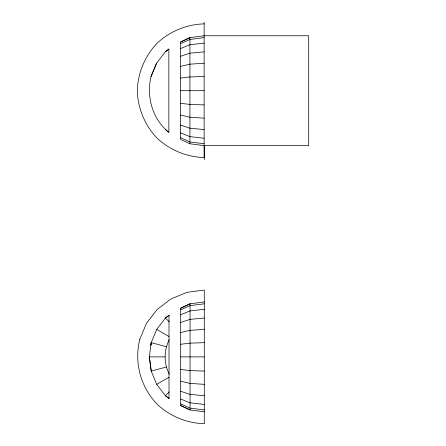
<?xml version="1.0" encoding="UTF-8"?>
<svg xmlns="http://www.w3.org/2000/svg" width="446" height="446" viewBox="0 0 446 446"><rect width="100%" height="100%" fill="white"/><g stroke="black" fill="none" stroke-linecap="round" stroke-linejoin="round"><path stroke-width="0.67" d="M189.912 143.763L189.912 37.631L204.134 35.758L308.693 35.758L308.693 145.636L204.134 145.636L189.912 143.763L180.546 139.353L180.546 42.041L189.912 37.631L180.546 42.041M204.279 411.814L190.057 409.941L190.057 303.81L204.279 301.942M169.246 339.64C163.76 350.333 163.793 363.613 169.324 374.278M151.066 76.478C146.143 96.442 152.46 119.389 168.856 132.272L168.856 49.121L165.288 51.853L156.557 63.226L151.066 76.478L156.563 63.232M150.954 344.619L151.216 342.656L156.702 329.41L165.433 318.031L169.224 315.121M150.837 345.511L151.216 342.69M169.279 391.878L165.433 395.725L169.224 398.635M165.288 51.853L169.079 48.943M166.319 346.704L151.216 342.656L149.343 356.878L151.216 371.061L156.702 384.346L169.067 377.204M180.691 308.219L190.057 303.81L180.691 308.219L180.691 405.531L190.057 409.941M180.546 43.697L189.918 39.449L204.134 37.637M180.691 309.875L190.063 305.627L204.279 303.821M180.546 48.558L189.918 44.745L204.134 43.128M180.691 314.737L190.063 310.929L204.279 309.307M180.546 56.291L189.918 53.18L204.134 51.853M180.691 322.469L190.063 319.358L204.279 318.037M166.319 367.047L151.216 371.094L149.343 356.878L164.975 356.878M180.546 66.37L189.918 64.168L204.134 63.232M180.691 332.549L190.063 330.347L204.279 329.41M204.134 23.872C186.5 24.379 169.709 31.337 156.88 43.446C144.777 56.274 137.82 73.066 137.307 90.694C137.82 108.328 144.777 125.12 156.88 137.948C169.709 150.051 186.5 157.009 204.134 157.522L204.134 22.3M180.546 78.106L189.918 76.963L204.134 76.478M180.691 344.284L190.063 343.141L204.279 342.662M180.546 90.694L204.134 90.694M180.691 356.878L204.279 356.878M204.134 104.91L189.918 104.431L180.546 103.288M204.279 371.094L190.063 370.609L180.691 369.466M204.134 118.162L189.918 117.226L180.546 115.023M204.279 384.34L190.063 383.404L180.691 381.202M204.134 129.535L189.918 128.214L180.546 125.103M204.279 395.719L190.063 394.392L180.691 391.281M204.134 138.266L189.918 136.643L180.546 132.836M204.279 404.444L190.063 402.827L180.691 399.014M204.134 143.751L189.918 141.945L180.546 137.697M204.279 409.935L190.063 408.123L180.691 403.875M180.691 405.531L190.063 409.935M156.702 329.41L169.067 336.546M165.288 129.541L168.856 132.272M169.279 321.878L165.433 318.031L169.006 315.3L169.006 398.456L165.433 395.725L156.702 384.346M204.279 145.307L204.279 159.88M139.732 339.579C134.079 362.682 140.579 386.944 157.025 404.126C169.854 416.235 186.651 423.193 204.279 423.7L204.279 290.051L186.985 292.331L170.868 299.004L157.025 309.624L146.405 323.462L139.732 339.579"/></g></svg>
